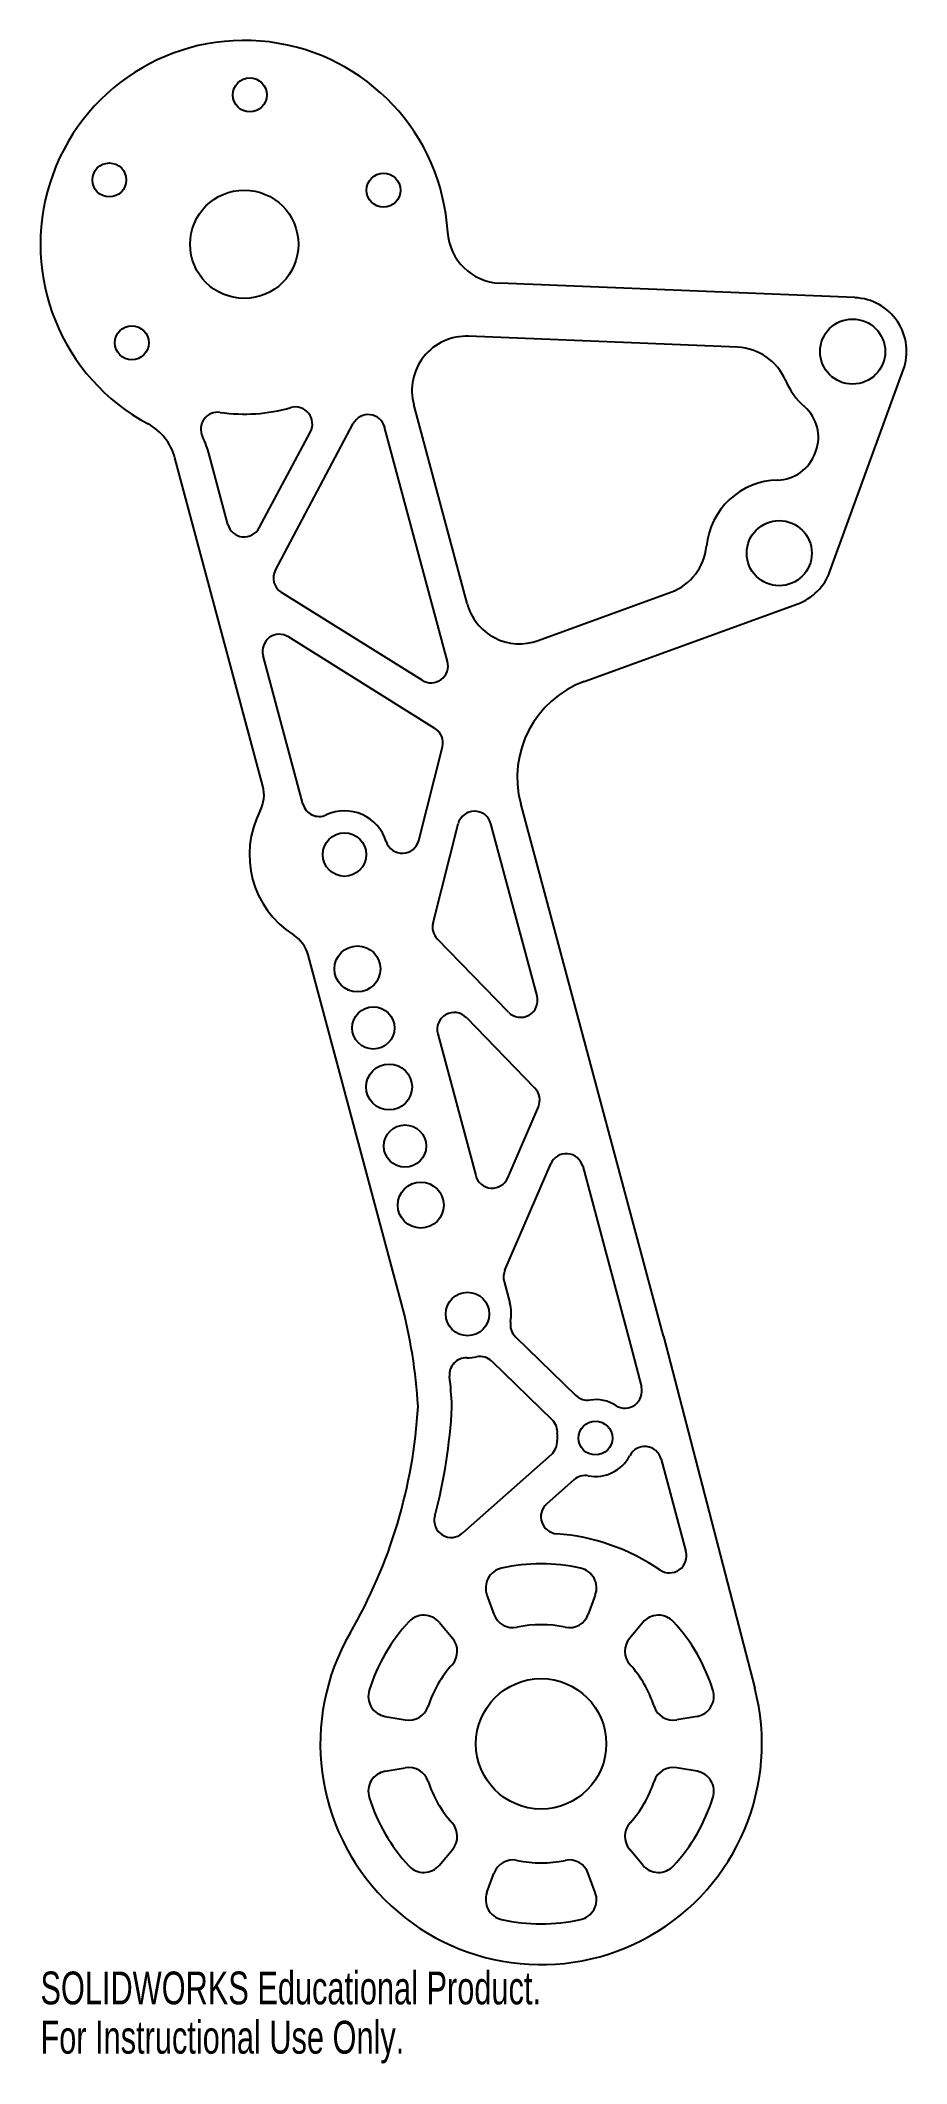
# Model space of a CAD drawing. Header units: millimetres. Extents: x -74 to 54, y -47 to 251.
import ezdxf

# ---------------------------------------------------------------- set-up
doc = ezdxf.new("R2010")
doc.units = ezdxf.units.MM
doc.styles.add('SLDTEXTSTYLE0', font='TXT', dxfattribs={"width": 0.7})

msp = doc.modelspace()

# ---------------------------------------------------------------- linework, layer by layer
at = {"color": 7, "linetype": 'Continuous', "lineweight": 25}
for p, q in [((46.18, 212.86), (-6.09, 214.99)), ((28.93, 205.55), (-10.68, 207.18)), ((42.51, 172.53), (53.32, 202.21)), ((-10.9, 167.84), (-18.74, 197.11)), ((-39.12, 172.77), (-27.65, 194.32)), ((-13.79, 159.32), (-23.03, 193.79)), ((-41.49, 178.96), (-33.96, 193.09)), ((-40.96, 140.95), (-53.91, 189.29)), ((-46.11, 179.49), (-48.86, 189.76)), ((40.34, 189.95), (40.45, 190.26)), ((-17.53, 156.55), (-38.24, 169.47)), ((-0.43, 162.4), (19.11, 169.51)), ((6.36, 156.35), (37.77, 167.79)), ((-15.62, 149.46), (-37.19, 162.93)), ((-35.09, 138.35), (-40.93, 160.16)), ((-18, 132.97), (-14.52, 146.73)), ((18, 60), (-3, 138.38)), ((-15.91, 120.82), (-12.23, 135.4)), ((-0.59, 110.08), (-7.39, 135.43)), ((-20.56, 64.8), (-34.31, 116.14)), ((-4.8, 107.69), (-15.28, 118.47)), ((-15.21, 104.5), (-9.62, 83.65)), ((-0.91, 96.51), (-11, 106.89)), ((-4.91, 83.31), (-0.4, 93.78)), ((-5.33, 69.7), (1.41, 85.35)), ((6.12, 85.01), (13.16, 58.73)), ((-5.45, 68.07), (-4.61, 64.93)), ((-3.77, 59.9), (5.11, 51.29)), ((18, 60), (31.46, 8.17)), ((13.17, 58.72), (14.77, 52.54)), ((-7.25, 56.31), (1.63, 47.7)), ((1.51, 42.59), (-11.57, 31)), ((17.67, 41.91), (21.32, 28.31)), ((4.83, 38.85), (0.8, 35.28)), ((-7.98, 21.9), (-6.95, 19.08)), ((7.98, 21.9), (6.95, 19.08)), ((-14.98, 17.86), (-13.05, 15.56)), ((14.98, 17.86), (13.05, 15.56)), ((-22.96, 4.04), (-20, 3.52)), ((22.96, 4.04), (20, 3.52)), ((-22.96, -4.04), (-20, -3.52)), ((22.96, -4.04), (20, -3.52)), ((-14.98, -17.86), (-13.05, -15.56)), ((14.98, -17.86), (13.05, -15.56)), ((-7.98, -21.9), (-6.95, -19.08)), ((7.98, -21.9), (6.95, -19.08))]:
    msp.add_line(p, q, dxfattribs=at)
for centre, radius in [((-42.88, 242.7), 2.5), ((-63.56, 230.18), 2.5), ((-23.19, 228.67), 2.5), ((-43.7, 220.72), 7.97), ((-60.25, 206.22), 2.5), ((45.86, 204.92), 4.79), ((35.06, 175.25), 4.79), ((-28.94, 130.88), 3.2), ((-27.03, 114.06), 3.38), ((-24.7, 105.37), 3.11), ((-22.37, 96.68), 3.38), ((-20.04, 87.98), 3.11), ((-17.71, 79.29), 3.38), ((-10.83, 63.26), 3.2), ((8, 45), 2.49), ((0, 0), 9.6)]:
    msp.add_circle(centre, radius, dxfattribs=at)
for centre, radius, start, end in [((-43.7, 220.72), 30, 3.4271, 241.8264), ((-5.77, 222.99), 8, 183.4271, 267.6574), ((45.86, 204.92), 7.94, 340, 87.6574), ((-11.01, 199.18), 8, 87.6574, 195), ((28.6, 197.56), 8, 23.1068, 87.6574), ((45.86, 204.92), 10.76, 203.1068, 228.7972), ((-43.7, 220.72), 25, 261.853, 285.8852), ((-36.17, 194.27), 2.5, 331.9664, 105.8852), ((34.82, 192.31), 6, 340, 48.7972), ((-61.64, 187.22), 8, 15, 61.8264), ((-47.6, 193.49), 2.5, 81.853, 205.8011), ((-25.44, 193.14), 2.5, 15, 151.9664), ((-63.35, 185.88), 15, 15, 25.8011), ((34.7, 192.01), 6, 271.2028, 340), ((35.06, 175.25), 10.76, 91.2028, 174.5506), ((-43.7, 180.14), 2.5, 195, 331.9664), ((16.38, 177.03), 8, 290, 354.5506), ((-36.91, 171.6), 2.5, 151.9664, 238.0336), ((35.06, 175.25), 7.94, 290, 340), ((-3.17, 169.91), 8, 195, 290), ((-38.52, 160.81), 2.5, 58.0336, 195), ((-16.2, 158.67), 2.5, 238.0336, 15), ((11.49, 142.26), 15, 110, 195), ((-16.94, 147.34), 2.5, 345.8048, 58.0336), ((-45.79, 139.66), 5, 332.4631, 15), ((-28.94, 130.88), 14, 152.4631, 237.5369), ((-32.67, 139), 2.5, 195, 294.6603), ((-28.94, 130.88), 6.44, 17.6006, 114.6603), ((-9.8, 134.78), 2.5, 15, 165.8048), ((-20.42, 133.58), 2.5, 197.6006, 345.8048), ((-13.49, 120.21), 2.5, 165.8048, 224.1952), ((-39.14, 114.84), 5, 15, 57.5369), ((-12.8, 105.15), 2.5, 44.1952, 195), ((-3.01, 109.43), 2.5, 224.1952, 15), ((-2.7, 94.76), 2.5, 336.692, 44.1952), ((3.71, 84.36), 2.5, 15, 156.692), ((-7.21, 84.29), 2.5, 195, 336.692), ((-3.03, 68.71), 2.5, 156.692, 195), ((-93, 45.39), 75, 3.2609, 15), ((-10.83, 63.26), 6.44, 349.8848, 15), ((-2.03, 61.69), 2.5, 169.8848, 225.8737), ((-10.99, 54.32), 2.5, 88.9787, 186.2185), ((-10.83, 63.26), 6.44, 268.9787, 281.8627), ((-8.99, 54.51), 2.5, 45.8737, 101.8627), ((10.75, 58.09), 2.5, 14.5541, 15), ((-93, 45.39), 80, 3.1556, 6.2185), ((6.85, 53.08), 2.5, 225.8737, 278.1083), ((8, 45), 5.66, 57.7841, 98.1083), ((12.35, 51.91), 2.5, 237.7841, 14.5541), ((-93, 53.92), 75, 329.896, 356.7391), ((-93, 53.92), 80, 345.2205, 356.8444), ((-15.62, 49.65), 2.5, 356.8444, 3.1556), ((-0.11, 45.9), 2.5, 353.6391, 45.8737), ((8, 45), 5.66, 173.6391, 183.7712), ((-0.15, 44.46), 2.5, 311.5366, 3.7712), ((8, 45), 5.66, 259.302, 332.7318), ((15.26, 41.26), 2.5, 15, 152.7318), ((6.48, 36.98), 2.5, 79.302, 131.5366), ((-13.23, 32.87), 2.5, 165.2205, 311.5366), ((2.46, 33.41), 2.5, 131.5366, 265.7942), ((0, 0), 31, 55.652, 85.7942), ((18.9, 27.66), 2.5, 235.652, 15), ((-5.16, 22.93), 3, 102.6868, 200.0212), ((0, 0), 26.5, 77.3132, 102.6868), ((5.16, 22.93), 3, 339.9788, 77.3132), ((0, 0), 26.5, 137.3132, 162.6868), ((-17.27, 15.93), 3, 39.9788, 137.3132), ((-4.13, 20.1), 3, 200.0212, 281.6166), ((4.13, 20.1), 3, 258.3834, 339.9788), ((17.27, 15.93), 3, 42.6868, 140.0212), ((0, 0), 26.5, 17.3132, 42.6868), ((0, 0), 32.5, 149.896, 14.5541), ((-15.34, 13.63), 3, 318.3834, 39.9788), ((0, 0), 17.53, 78.3834, 101.6166), ((15.34, 13.63), 3, 140.0212, 221.6166), ((0, 0), 17.53, 138.3834, 161.6166), ((0, 0), 17.53, 18.3834, 41.6166), ((-22.44, 6.99), 3, 162.6868, 260.0212), ((22.44, 6.99), 3, 279.9788, 17.3132), ((-19.48, 6.47), 3, 260.0212, 341.6166), ((19.48, 6.47), 3, 198.3834, 279.9788), ((-22.44, -6.99), 3, 99.9788, 197.3132), ((-19.48, -6.47), 3, 18.3834, 99.9788), ((0, 0), 17.53, 198.3834, 221.6166), ((0, 0), 17.53, 318.3834, 341.6166), ((19.48, -6.47), 3, 80.0212, 161.6166), ((22.44, -6.99), 3, 342.6868, 80.0212), ((0, 0), 26.5, 197.3132, 222.6868), ((0, 0), 26.5, 317.3132, 342.6868), ((-15.34, -13.63), 3, 320.0212, 41.6166), ((15.34, -13.63), 3, 138.3834, 219.9788), ((-17.27, -15.93), 3, 222.6868, 320.0212), ((-4.13, -20.1), 3, 78.3834, 159.9788), ((0, 0), 17.53, 258.3834, 281.6166), ((4.13, -20.1), 3, 20.0212, 101.6166), ((17.27, -15.93), 3, 219.9788, 317.3132), ((-5.16, -22.93), 3, 159.9788, 257.3132), ((5.16, -22.93), 3, 282.6868, 20.0212), ((0, 0), 26.5, 257.3132, 282.6868)]:
    msp.add_arc(centre, radius, start, end, dxfattribs=at)

# ---------------------------------------------------------------- texts
at = {"color": 7, "linetype": 'Continuous', "char_height": 4.8336, "attachment_point": 1, "style": 'SLDTEXTSTYLE0'}
for s, insert in [('SOLIDWORKS Educational Product.', (-73.7, -33.52)), ('For Instructional Use Only.', (-73.7, -40.77))]:
    msp.add_mtext(s, dxfattribs=dict(at, insert=insert))

doc.saveas('drawing.dxf')
